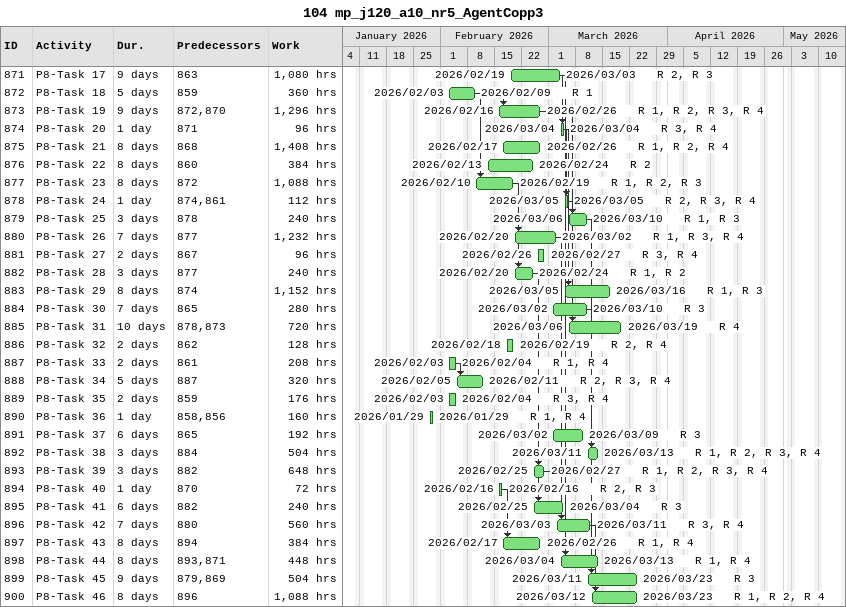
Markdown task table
104 mp_j120_a10_nr5_AgentCopp3

| ID | Task | Duration | Start | Finish | Predecessors | Resources | Work (h) |
|---|---|---|---|---|---|---|---|
| 871 | P8-Task 17 | 9d | 2026-02-19 | 2026-03-03 | 863 | R 2, R 3 | 1080 |
| 872 | P8-Task 18 | 5d | 2026-02-03 | 2026-02-09 | 859 | R 1 | 360 |
| 873 | P8-Task 19 | 9d | 2026-02-16 | 2026-02-26 | 872, 870 | R 1, R 2, R 3, R 4 | 1296 |
| 874 | P8-Task 20 | 1d | 2026-03-04 | 2026-03-04 | 871 | R 3, R 4 | 96 |
| 875 | P8-Task 21 | 8d | 2026-02-17 | 2026-02-26 | 868 | R 1, R 2, R 4 | 1408 |
| 876 | P8-Task 22 | 8d | 2026-02-13 | 2026-02-24 | 860 | R 2 | 384 |
| 877 | P8-Task 23 | 8d | 2026-02-10 | 2026-02-19 | 872 | R 1, R 2, R 3 | 1088 |
| 878 | P8-Task 24 | 1d | 2026-03-05 | 2026-03-05 | 874, 861 | R 2, R 3, R 4 | 112 |
| 879 | P8-Task 25 | 3d | 2026-03-06 | 2026-03-10 | 878 | R 1, R 3 | 240 |
| 880 | P8-Task 26 | 7d | 2026-02-20 | 2026-03-02 | 877 | R 1, R 3, R 4 | 1232 |
| 881 | P8-Task 27 | 2d | 2026-02-26 | 2026-02-27 | 867 | R 3, R 4 | 96 |
| 882 | P8-Task 28 | 3d | 2026-02-20 | 2026-02-24 | 877 | R 1, R 2 | 240 |
| 883 | P8-Task 29 | 8d | 2026-03-05 | 2026-03-16 | 874 | R 1, R 3 | 1152 |
| 884 | P8-Task 30 | 7d | 2026-03-02 | 2026-03-10 | 865 | R 3 | 280 |
| 885 | P8-Task 31 | 10d | 2026-03-06 | 2026-03-19 | 878, 873 | R 4 | 720 |
| 886 | P8-Task 32 | 2d | 2026-02-18 | 2026-02-19 | 862 | R 2, R 4 | 128 |
| 887 | P8-Task 33 | 2d | 2026-02-03 | 2026-02-04 | 861 | R 1, R 4 | 208 |
| 888 | P8-Task 34 | 5d | 2026-02-05 | 2026-02-11 | 887 | R 2, R 3, R 4 | 320 |
| 889 | P8-Task 35 | 2d | 2026-02-03 | 2026-02-04 | 859 | R 3, R 4 | 176 |
| 890 | P8-Task 36 | 1d | 2026-01-29 | 2026-01-29 | 858, 856 | R 1, R 4 | 160 |
| 891 | P8-Task 37 | 6d | 2026-03-02 | 2026-03-09 | 865 | R 3 | 192 |
| 892 | P8-Task 38 | 3d | 2026-03-11 | 2026-03-13 | 884 | R 1, R 2, R 3, R 4 | 504 |
| 893 | P8-Task 39 | 3d | 2026-02-25 | 2026-02-27 | 882 | R 1, R 2, R 3, R 4 | 648 |
| 894 | P8-Task 40 | 1d | 2026-02-16 | 2026-02-16 | 870 | R 2, R 3 | 72 |
| 895 | P8-Task 41 | 6d | 2026-02-25 | 2026-03-04 | 882 | R 3 | 240 |
| 896 | P8-Task 42 | 7d | 2026-03-03 | 2026-03-11 | 880 | R 3, R 4 | 560 |
| 897 | P8-Task 43 | 8d | 2026-02-17 | 2026-02-26 | 894 | R 1, R 4 | 384 |
| 898 | P8-Task 44 | 8d | 2026-03-04 | 2026-03-13 | 893, 871 | R 1, R 4 | 448 |
| 899 | P8-Task 45 | 9d | 2026-03-11 | 2026-03-23 | 879, 869 | R 3 | 504 |
| 900 | P8-Task 46 | 8d | 2026-03-12 | 2026-03-23 | 896 | R 1, R 2, R 4 | 1088 |
